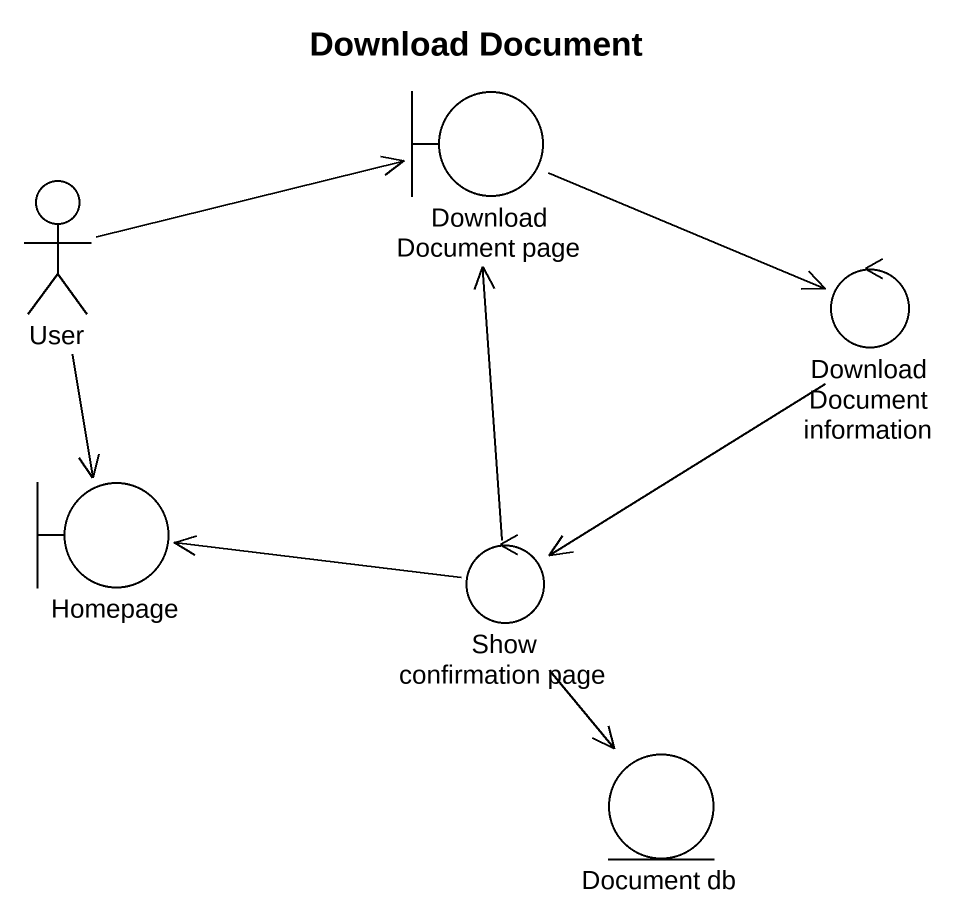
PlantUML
@startuml
title Download Document
boundary "Download Document page" as Download_Document_page
actor User
control "Download Document information" as Download_Document
boundary Homepage
control "Show confirmation page" as Show_confirmation_page
entity "Document db" as Document_db
Download_Document_page -right-> Download_Document
User -right-> Download_Document_page
User --> Homepage
Download_Document --> Show_confirmation_page
Show_confirmation_page -up-> Download_Document_page
Show_confirmation_page -left-> Homepage
Show_confirmation_page --> Document_db
@enduml
